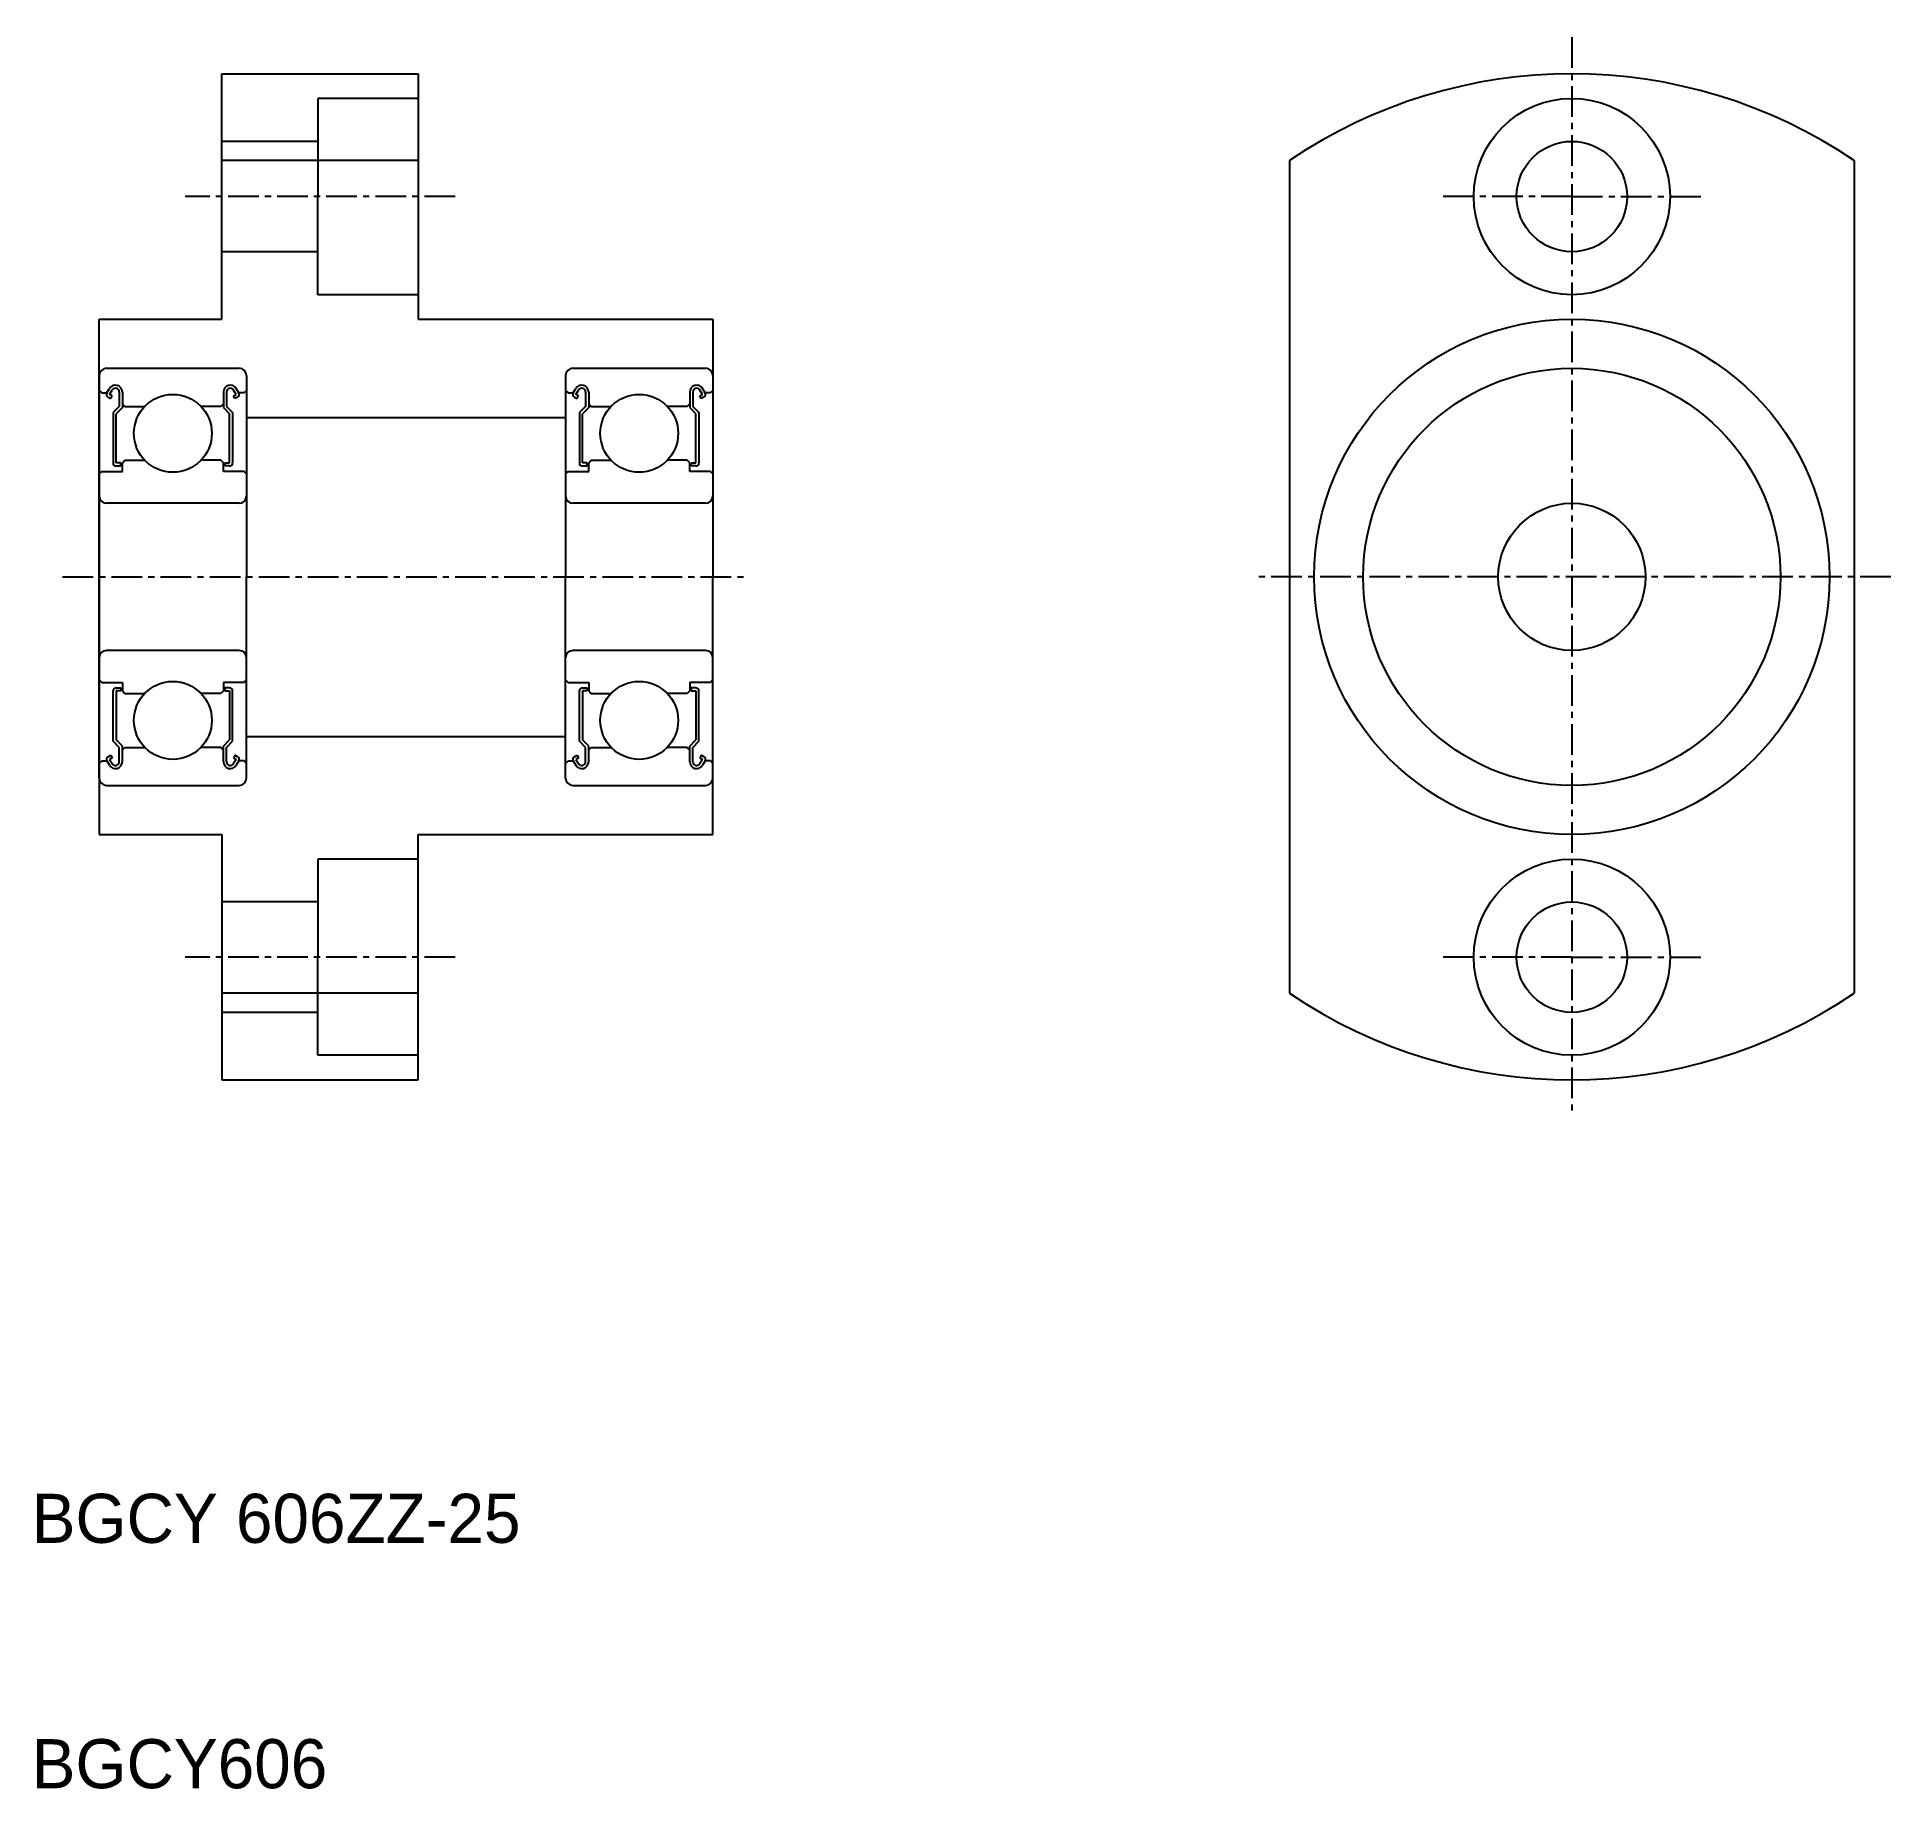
# Model space of a CAD drawing. Extents: x 116.8 to 192.4, y 86.5 to 157.9.
import ezdxf

# ---------------------------------------------------------------- set-up
doc = ezdxf.new("R2010")
doc.units = 0
doc.linetypes.add('CENTER', pattern=[2, 1.25, -0.25, 0.25, -0.25])
doc.linetypes.add('DASHED', pattern=[19.05, 12.7, -6.35])
doc.layers.get('0').update_dxf_attribs({"linetype": 'CONTINUOUS'})
doc.layers.add('CENTER', color=1, linetype='CENTER')

msp = doc.modelspace()

# ---------------------------------------------------------------- linework, layer by layer
for p, q in [((124.351, 156.406), (132.351, 156.406)), ((124.351, 146.406), (124.351, 156.406)), ((132.351, 156.406), (132.351, 146.406)), ((132.351, 152.876), (124.351, 152.876)), ((167.851, 152.876), (167.851, 118.935)), ((190.851, 152.876), (190.851, 118.935)), ((119.351, 135.906), (119.351, 146.406)), ((119.351, 146.406), (124.351, 146.406)), ((132.351, 146.406), (144.351, 146.406)), ((144.351, 146.406), (144.351, 135.906)), ((119.651, 144.406), (125.051, 144.406)), ((138.651, 144.406), (144.051, 144.406)), ((119.351, 144.106), (119.351, 135.906)), ((119.665, 143.406), (119.767, 143.579)), ((119.773, 143.343), (119.876, 143.516)), ((124.928, 143.343), (124.826, 143.516)), ((125.037, 143.406), (124.934, 143.579)), ((125.351, 144.106), (125.351, 135.906)), ((138.351, 144.106), (138.351, 135.906)), ((138.665, 143.406), (138.767, 143.579)), ((138.773, 143.343), (138.876, 143.516)), ((143.928, 143.343), (143.826, 143.516)), ((144.037, 143.406), (143.934, 143.579)), ((144.351, 144.106), (144.351, 135.906)), ((119.351, 143.506), (119.451, 143.406)), ((119.451, 143.406), (119.665, 143.406)), ((119.711, 143.234), (119.819, 143.172)), ((119.882, 143.28), (119.773, 143.343)), ((119.819, 143.172), (119.882, 143.28)), ((120.167, 142.856), (119.916, 142.605)), ((120.293, 142.804), (120.041, 142.553)), ((120.167, 143.438), (120.167, 142.856)), ((120.293, 143.438), (120.293, 142.804)), ((120.293, 142.956), (120.393, 142.856)), ((120.393, 142.856), (121.206, 142.856)), ((124.309, 142.856), (123.495, 142.856)), ((124.409, 142.956), (124.309, 142.856)), ((124.409, 143.438), (124.409, 142.804)), ((124.409, 142.804), (124.66, 142.553)), ((124.535, 143.438), (124.535, 142.856)), ((124.535, 142.856), (124.786, 142.605)), ((124.819, 143.28), (124.928, 143.343)), ((124.882, 143.172), (124.819, 143.28)), ((124.991, 143.234), (124.882, 143.172)), ((125.251, 143.406), (125.037, 143.406)), ((125.351, 143.506), (125.251, 143.406)), ((138.351, 143.506), (138.451, 143.406)), ((138.451, 143.406), (138.665, 143.406)), ((138.711, 143.234), (138.819, 143.172)), ((138.882, 143.28), (138.773, 143.343)), ((138.819, 143.172), (138.882, 143.28)), ((139.167, 142.856), (138.916, 142.605)), ((139.293, 142.804), (139.041, 142.553)), ((139.167, 143.438), (139.167, 142.856)), ((139.293, 143.438), (139.293, 142.804)), ((139.293, 142.956), (139.393, 142.856)), ((139.393, 142.856), (140.206, 142.856)), ((143.309, 142.856), (142.495, 142.856)), ((143.409, 142.956), (143.309, 142.856)), ((143.409, 143.438), (143.409, 142.804)), ((143.409, 142.804), (143.66, 142.553)), ((143.535, 143.438), (143.535, 142.856)), ((143.535, 142.856), (143.786, 142.605)), ((143.819, 143.28), (143.928, 143.343)), ((143.882, 143.172), (143.819, 143.28)), ((143.991, 143.234), (143.882, 143.172)), ((144.251, 143.406), (144.037, 143.406)), ((144.351, 143.506), (144.251, 143.406)), ((119.916, 142.605), (119.916, 140.551)), ((120.041, 140.551), (120.041, 142.553)), ((124.66, 140.551), (124.66, 142.553)), ((124.786, 142.605), (124.786, 140.551)), ((138.916, 142.605), (138.916, 140.551)), ((139.041, 140.551), (139.041, 142.553)), ((143.66, 140.551), (143.66, 142.553)), ((143.786, 142.605), (143.786, 140.551)), ((120.23, 140.551), (120.041, 140.551)), ((120.23, 140.426), (120.23, 140.551)), ((120.293, 140.556), (120.393, 140.656)), ((120.293, 140.206), (120.293, 140.556)), ((120.393, 140.656), (121.206, 140.656)), ((124.309, 140.656), (123.495, 140.656)), ((124.409, 140.556), (124.309, 140.656)), ((124.409, 140.206), (124.409, 140.556)), ((124.472, 140.426), (124.472, 140.551)), ((124.472, 140.551), (124.66, 140.551)), ((139.23, 140.551), (139.041, 140.551)), ((139.23, 140.426), (139.23, 140.551)), ((139.293, 140.556), (139.393, 140.656)), ((139.293, 140.206), (139.293, 140.556)), ((139.393, 140.656), (140.206, 140.656)), ((143.309, 140.656), (142.495, 140.656)), ((143.409, 140.556), (143.309, 140.656)), ((143.409, 140.206), (143.409, 140.556)), ((143.472, 140.426), (143.472, 140.551)), ((143.472, 140.551), (143.66, 140.551)), ((119.351, 140.106), (119.451, 140.206)), ((119.451, 140.206), (120.293, 140.206)), ((120.041, 140.426), (120.23, 140.426)), ((125.251, 140.206), (124.409, 140.206)), ((124.66, 140.426), (124.472, 140.426)), ((125.351, 140.106), (125.251, 140.206)), ((138.351, 140.106), (138.451, 140.206)), ((138.451, 140.206), (139.293, 140.206)), ((139.041, 140.426), (139.23, 140.426)), ((144.251, 140.206), (143.409, 140.206)), ((143.66, 140.426), (143.472, 140.426)), ((144.351, 140.106), (144.251, 140.206)), ((125.051, 138.906), (119.651, 138.906)), ((122.351, 138.906), (122.351, 138.906)), ((123.701, 138.906), (123.701, 138.906)), ((144.051, 138.906), (138.651, 138.906)), ((141.351, 138.906), (141.351, 138.906)), ((142.701, 138.906), (142.701, 138.906)), ((119.351, 135.906), (119.351, 125.406)), ((119.351, 127.706), (119.351, 135.906)), ((125.351, 127.706), (125.351, 135.906)), ((138.351, 127.706), (138.351, 135.906)), ((144.351, 125.406), (144.351, 135.906)), ((144.351, 127.706), (144.351, 135.906)), ((125.051, 132.906), (119.651, 132.906)), ((144.051, 132.906), (138.651, 132.906)), ((119.351, 131.706), (119.451, 131.606)), ((119.451, 131.606), (120.293, 131.606)), ((120.293, 131.606), (120.293, 131.256)), ((125.251, 131.606), (124.409, 131.606)), ((124.409, 131.606), (124.409, 131.256)), ((125.351, 131.706), (125.251, 131.606)), ((138.351, 131.706), (138.451, 131.606)), ((138.451, 131.606), (139.293, 131.606)), ((139.293, 131.606), (139.293, 131.256)), ((144.251, 131.606), (143.409, 131.606)), ((143.409, 131.606), (143.409, 131.256)), ((144.351, 131.706), (144.251, 131.606)), ((119.916, 129.207), (119.916, 131.26)), ((120.041, 131.386), (120.23, 131.386)), ((120.041, 131.26), (120.041, 129.259)), ((120.23, 131.26), (120.041, 131.26)), ((120.23, 131.386), (120.23, 131.26)), ((120.293, 131.256), (120.393, 131.156)), ((120.393, 131.156), (121.206, 131.156)), ((124.309, 131.156), (123.495, 131.156)), ((124.409, 131.256), (124.309, 131.156)), ((124.472, 131.386), (124.472, 131.26)), ((124.66, 131.386), (124.472, 131.386)), ((124.472, 131.26), (124.66, 131.26)), ((124.66, 131.26), (124.66, 129.259)), ((124.786, 129.207), (124.786, 131.26)), ((138.916, 129.207), (138.916, 131.26)), ((139.041, 131.386), (139.23, 131.386)), ((139.041, 131.26), (139.041, 129.259)), ((139.23, 131.26), (139.041, 131.26)), ((139.23, 131.386), (139.23, 131.26)), ((139.293, 131.256), (139.393, 131.156)), ((139.393, 131.156), (140.206, 131.156)), ((143.309, 131.156), (142.495, 131.156)), ((143.409, 131.256), (143.309, 131.156)), ((143.472, 131.386), (143.472, 131.26)), ((143.66, 131.386), (143.472, 131.386)), ((143.472, 131.26), (143.66, 131.26)), ((143.66, 131.26), (143.66, 129.259)), ((143.786, 129.207), (143.786, 131.26)), ((120.167, 128.956), (119.916, 129.207)), ((120.293, 129.008), (120.041, 129.259)), ((124.409, 129.008), (124.66, 129.259)), ((124.535, 128.956), (124.786, 129.207)), ((139.167, 128.956), (138.916, 129.207)), ((139.293, 129.008), (139.041, 129.259)), ((143.409, 129.008), (143.66, 129.259)), ((143.535, 128.956), (143.786, 129.207)), ((119.351, 128.306), (119.451, 128.406)), ((119.451, 128.406), (119.665, 128.406)), ((119.665, 128.406), (119.767, 128.233)), ((119.711, 128.577), (119.819, 128.64)), ((119.882, 128.531), (119.773, 128.469)), ((119.773, 128.469), (119.876, 128.296)), ((119.819, 128.64), (119.882, 128.531)), ((120.167, 128.374), (120.167, 128.956)), ((120.293, 128.374), (120.293, 129.008)), ((120.293, 128.856), (120.393, 128.956)), ((120.393, 128.956), (121.206, 128.956)), ((124.309, 128.956), (123.495, 128.956)), ((124.409, 128.856), (124.309, 128.956)), ((124.409, 128.374), (124.409, 129.008)), ((124.535, 128.374), (124.535, 128.956)), ((124.882, 128.64), (124.819, 128.531)), ((124.819, 128.531), (124.928, 128.469)), ((124.928, 128.469), (124.826, 128.296)), ((124.991, 128.577), (124.882, 128.64)), ((125.037, 128.406), (124.934, 128.233)), ((125.251, 128.406), (125.037, 128.406)), ((125.351, 128.306), (125.251, 128.406)), ((138.351, 128.306), (138.451, 128.406)), ((138.451, 128.406), (138.665, 128.406)), ((138.665, 128.406), (138.767, 128.233)), ((138.711, 128.577), (138.819, 128.64)), ((138.882, 128.531), (138.773, 128.469)), ((138.773, 128.469), (138.876, 128.296)), ((138.819, 128.64), (138.882, 128.531)), ((139.167, 128.374), (139.167, 128.956)), ((139.293, 128.374), (139.293, 129.008)), ((139.293, 128.856), (139.393, 128.956)), ((139.393, 128.956), (140.206, 128.956)), ((143.309, 128.956), (142.495, 128.956)), ((143.409, 128.856), (143.309, 128.956)), ((143.409, 128.374), (143.409, 129.008)), ((143.535, 128.374), (143.535, 128.956)), ((143.882, 128.64), (143.819, 128.531)), ((143.819, 128.531), (143.928, 128.469)), ((143.928, 128.469), (143.826, 128.296)), ((143.991, 128.577), (143.882, 128.64)), ((144.037, 128.406), (143.934, 128.233)), ((144.251, 128.406), (144.037, 128.406)), ((144.351, 128.306), (144.251, 128.406)), ((119.651, 127.406), (125.051, 127.406)), ((138.651, 127.406), (144.051, 127.406)), ((119.351, 125.406), (124.351, 125.406)), ((124.351, 125.406), (124.351, 115.406)), ((132.351, 115.406), (132.351, 125.406)), ((132.351, 125.406), (144.351, 125.406)), ((132.351, 118.935), (124.351, 118.935)), ((124.351, 115.406), (132.351, 115.406))]:
    msp.add_line(p, q)
at = {"color": 3, "linetype": 'DASHED'}
for p, q in [((132.351, 155.406), (128.251, 155.406)), ((128.251, 155.406), (128.251, 151.406)), ((128.251, 153.656), (124.351, 153.656)), ((128.251, 147.406), (128.251, 151.406)), ((128.251, 149.156), (124.351, 149.156)), ((132.351, 147.406), (128.251, 147.406)), ((132.351, 124.406), (128.251, 124.406)), ((128.251, 124.406), (128.251, 120.406)), ((128.251, 122.656), (124.351, 122.656)), ((128.251, 116.406), (128.251, 120.406)), ((128.251, 118.156), (124.351, 118.156)), ((132.351, 116.406), (128.251, 116.406))]:
    msp.add_line(p, q, dxfattribs=at)
at = {"color": 7, "linetype": 'CONTINUOUS'}
for p, q in [((125.351, 142.406), (138.351, 142.406)), ((125.351, 129.406), (138.351, 129.406))]:
    msp.add_line(p, q, dxfattribs=at)
for centre, radius in [((179.351, 151.406), 4), ((179.351, 151.406), 2.25), ((179.351, 135.906), 10.5), ((179.351, 135.906), 8.5), ((122.351, 141.756), 1.587), ((141.351, 141.756), 1.587), ((179.351, 135.906), 3), ((122.351, 130.056), 1.587), ((141.351, 130.056), 1.587), ((179.351, 120.406), 4), ((179.351, 120.406), 2.25)]:
    msp.add_circle(centre, radius)
for centre, radius, start, end in [((179.351, 135.906), 20.5, 55.87671, 124.12329), ((119.651, 144.106), 0.3, 90, 180), ((125.051, 144.106), 0.3, 0, 90), ((138.651, 144.106), 0.3, 90, 180), ((144.051, 144.106), 0.3, 0, 90), ((120.011, 143.438), 0.282, 0, 150.00169), ((120.011, 143.438), 0.156, 0, 150.00191), ((124.691, 143.438), 0.282, 29.99831, 180), ((124.691, 143.438), 0.156, 29.99809, 180), ((139.011, 143.438), 0.282, 0, 150.00169), ((139.011, 143.438), 0.156, 0, 150.00191), ((143.691, 143.438), 0.282, 29.99831, 180), ((143.691, 143.438), 0.156, 29.99809, 180), ((119.773, 143.343), 0.126, 149.99264, 240.00259), ((124.928, 143.343), 0.126, 299.99741, 30.00736), ((138.773, 143.343), 0.126, 149.99264, 240.00259), ((143.928, 143.343), 0.126, 299.99741, 30.00736), ((120.041, 140.551), 0.126, 180.00005, 270.00003), ((124.66, 140.551), 0.126, 269.99997, 359.99995), ((139.041, 140.551), 0.126, 180.00005, 270.00003), ((143.66, 140.551), 0.126, 269.99997, 359.99995), ((119.651, 139.206), 0.3, 180, 270), ((125.051, 139.206), 0.3, 270, 0), ((138.651, 139.206), 0.3, 180, 270), ((144.051, 139.206), 0.3, 270, 0), ((119.651, 132.606), 0.3, 90, 180), ((125.051, 132.606), 0.3, 0, 90), ((138.651, 132.606), 0.3, 90, 180), ((144.051, 132.606), 0.3, 0, 90), ((120.041, 131.26), 0.126, 89.99997, 179.99995), ((124.66, 131.26), 0.126, 0.00005, 90.00003), ((139.041, 131.26), 0.126, 89.99997, 179.99995), ((143.66, 131.26), 0.126, 0.00005, 90.00003), ((119.773, 128.469), 0.126, 119.99741, 210.00736), ((124.928, 128.469), 0.126, 329.99264, 60.00259), ((138.773, 128.469), 0.126, 119.99741, 210.00736), ((143.928, 128.469), 0.126, 329.99264, 60.00259), ((119.651, 127.706), 0.3, 180, 270), ((120.011, 128.374), 0.282, 209.99831, 0), ((120.011, 128.374), 0.156, 209.99809, 0), ((124.691, 128.374), 0.282, 180, 330.00169), ((124.691, 128.374), 0.156, 180, 330.00191), ((125.051, 127.706), 0.3, 270, 0), ((138.651, 127.706), 0.3, 180, 270), ((139.011, 128.374), 0.282, 209.99831, 0), ((139.011, 128.374), 0.156, 209.99809, 0), ((143.691, 128.374), 0.282, 180, 330.00169), ((143.691, 128.374), 0.156, 180, 330.00191), ((144.051, 127.706), 0.3, 270, 0), ((179.351, 135.906), 20.5, 235.87671, 304.12329)]:
    msp.add_arc(centre, radius, start, end)
at = {"layer": 'CENTER', "color": 1, "linetype": 'CENTER'}
for p, q in [((179.351, 157.906), (179.351, 113.906)), ((133.851, 151.406), (122.851, 151.406)), ((179.351, 151.406), (173.851, 151.406)), ((179.351, 151.406), (184.851, 151.406)), ((117.851, 135.906), (145.851, 135.906)), ((192.351, 135.906), (166.351, 135.906)), ((133.851, 120.406), (122.851, 120.406)), ((179.351, 120.406), (173.851, 120.406)), ((179.351, 120.406), (184.851, 120.406))]:
    msp.add_line(p, q, dxfattribs=at)

# ---------------------------------------------------------------- texts
for s, p in [('BGCY 606ZZ-25', (116.599, 96.536)), ('BGCY606', (116.599, 86.536))]:
    msp.add_text(s, height=2).set_placement(p)

doc.saveas('drawing.dxf')
